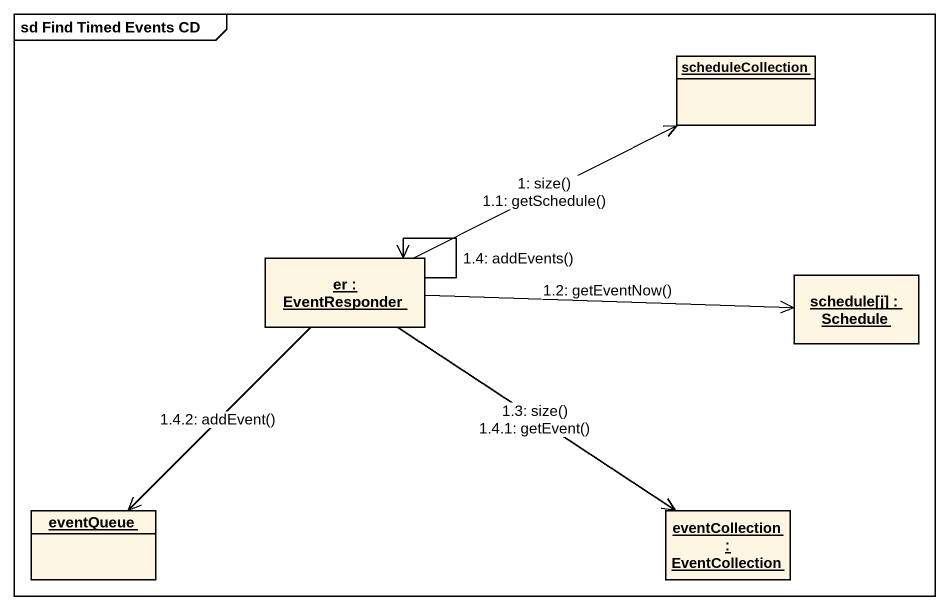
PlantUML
@startuml
mainframe sd Find Timed Events CD
hide circle
hide empty members
object scheduleCollection
object "er : EventResponder" as er
object "schedule[j] : Schedule" as schedule_j
object eventQueue
object "eventCollection : EventCollection" as eventCollection
er -right-> scheduleCollection : 1: size()\n1.1: getSchedule()
er -right-> schedule_j : 1.2: getEventNow()
er --> eventCollection : 1.3: size()\n1.4.1: getEvent()
er --> er : 1.4: addEvents()
er --> eventQueue : 1.4.2: addEvent()
@enduml
